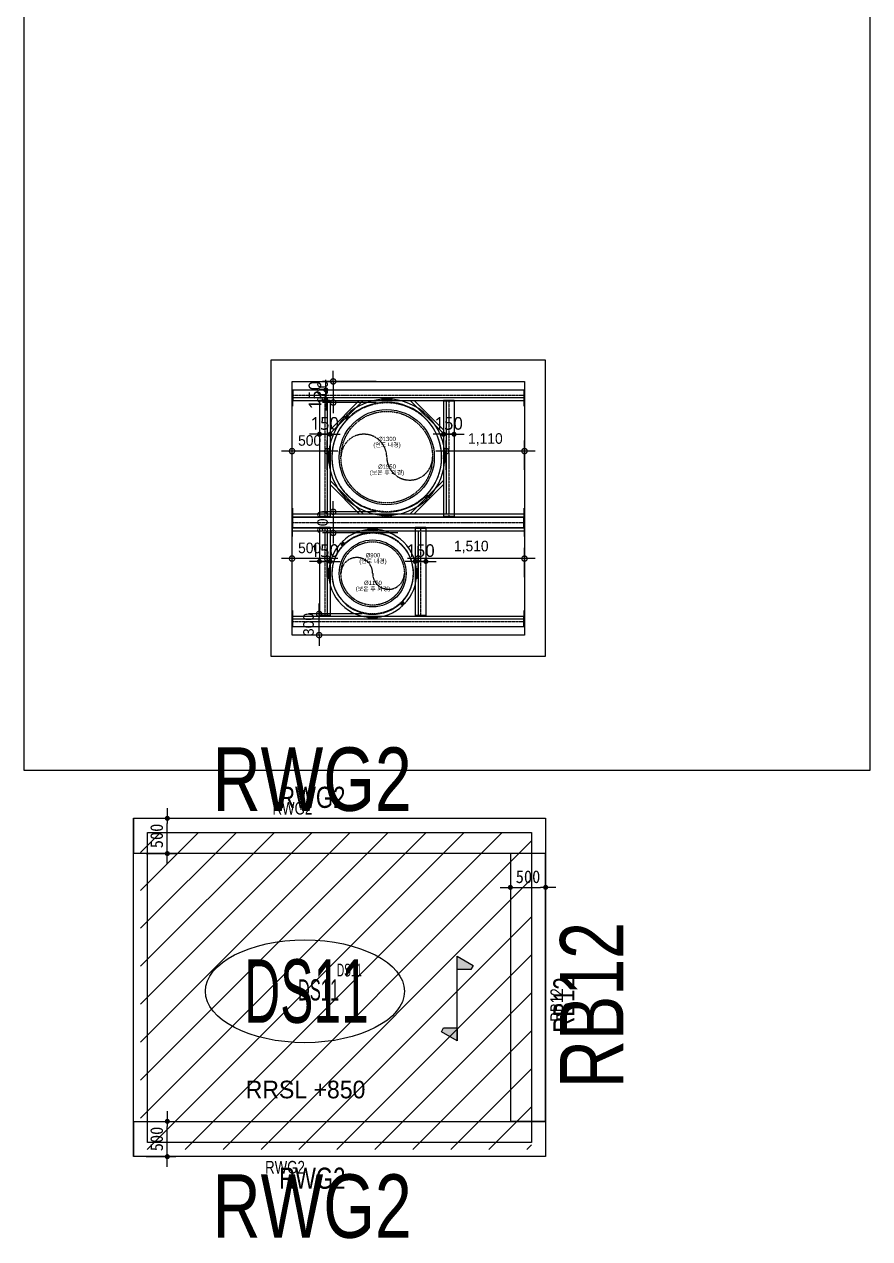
# Model space of a CAD drawing. Header units: millimetres. Extents: x 91354 to 177354, y 115540 to 150005.
# Drawn here: x 91354 to 103354, y 115540 to 132772 of the extents above; entities that cross this region are included whole.
import ezdxf
from ezdxf.enums import TextEntityAlignment as Align

# ---------------------------------------------------------------- set-up
doc = ezdxf.new("R2010")
doc.units = ezdxf.units.MM
for name, pattern in [('H1', [1.5, 1, -0.5]), ('HID', [3.18, 2.12, -1.06]), ('PASUN2', [3, 2, -1]), ('xs-1f_plan$0$HID', [4, 3, -1])]:
    doc.linetypes.add(name, pattern=pattern)
doc.layers.get('Defpoints').update_dxf_attribs({"color": 159})
for name, color, linetype in [('^DECK', 130, 'Continuous'), ('A-ETC-전기', 253, 'H1'), ('A-HAT', 251, 'Continuous'), ('BEAM-TEXT', 4, 'Continuous'), ('BEAM-TEXT @ 100', 4, 'Continuous'), ('BEAM-TEXT @ 300', 4, 'Continuous'), ('BEAM-TEXT @ 60', 4, 'Continuous'), ('DECK-PL', 4, 'Continuous'), ('DECK-SLAB', 4, 'Continuous'), ('DECK-SLAB @ 100', 4, 'Continuous'), ('DECK-SLAB @ 300', 4, 'Continuous'), ('DECK-SLAB @ 60', 4, 'Continuous'), ('xs-1f_plan$0$8', 8, 'Continuous'), ('xs-1f_plan$0$xref', 7, 'Continuous'), ('보(beam)', 4, 'HID'), ('보(girder)', 7, 'HID'), ('슬래브라인', 7, 'Continuous')]:
    doc.layers.add(name, color=color, linetype=linetype)
doc.layers.add('A-ETC-전기 NOPLOT', color=163, linetype='Continuous', plot=False)
doc.layers.add('NOPLOT', color=191, linetype='Continuous', plot=False)
doc.styles.add('Arial_10_2', font='arial.ttf', dxfattribs={"height": 120})
doc.styles.add('Gdim', font='DotumChe.ttf')
doc.styles.add('Gtx', font='Dotum.ttf')
doc.styles.add('xs-1f_plan$0$Gdim', font='malgun.ttf')
doc.dimstyles.new('Gdim200', dxfattribs={"dimscale": 200, "dimtxt": 3, "dimasz": 1.2, "dimexe": 2, "dimexo": 3, "dimgap": 1, "dimtad": 1, "dimdsep": 46, "dimlunit": 6, "dimtxsty": 'Gdim', "dimblk1": '_CIDOT', "dimblk2": '_CIDOT', "dimsah": 1, "dimcen": 2.5, "dimdle": 2, "dimclrd": 1, "dimclre": 1, "dimclrt": 3, "dimazin": 2, "dimtfac": 1, "dimtix": 1, "dimtmove": 2, "dimatfit": 3, "dimldrblk": '_CIDOT', "dimfxl": 0, "dimtolj": 1, "dimtzin": 0, "dimarcsym": 0})
doc.dimstyles.new('Gdim300', dxfattribs={"dimscale": 300, "dimtxt": 3, "dimasz": 6, "dimexe": 1.5, "dimexo": 2, "dimgap": 1, "dimtad": 1, "dimdec": 0, "dimzin": 0, "dimdsep": 46, "dimlunit": 6, "dimtxsty": 'Gtx', "dimblk": 'DOTSMALL', "dimblk1": 'DOTSMALL', "dimblk2": 'DOTSMALL', "dimcen": 1.5, "dimdle": 1.5, "dimclrd": 1, "dimclre": 1, "dimclrt": 256, "dimazin": 0, "dimtfac": 1, "dimtdec": 0, "dimtix": 1, "dimtmove": 2, "dimatfit": 3, "dimldrblk": 'DOTSMALL', "dimfxl": 0, "dimtolj": 1, "dimtzin": 0, "dimlwd": -1, "dimlwe": -1, "dimarcsym": 0})
doc.dimstyles.new('xs-1f_plan$0$Gdim200', dxfattribs={"dimscale": 200, "dimtxt": 3, "dimasz": 1.2, "dimexe": 2, "dimexo": 3, "dimgap": 1, "dimtad": 1, "dimdsep": 46, "dimlunit": 6, "dimtxsty": 'xs-1f_plan$0$Gdim', "dimblk1": 'xs-1f_plan$0$_CIDOT', "dimblk2": 'xs-1f_plan$0$_CIDOT', "dimsah": 1, "dimcen": 2.5, "dimdle": 2, "dimclrd": 1, "dimclre": 1, "dimclrt": 3, "dimazin": 2, "dimtfac": 1, "dimtix": 1, "dimtmove": 2, "dimatfit": 3, "dimldrblk": 'xs-1f_plan$0$_CIDOT', "dimfxl": 0, "dimtolj": 1, "dimtzin": 0, "dimarcsym": 0})

# ---------------------------------------------------------------- blocks, each defined once
blk = doc.blocks.new('*U130')
at = {"layer": 'DECK-SLAB @ 100', "color": 1, "style": 'Gtx', "width": 0.6}
blk.add_text('DS11', height=300, dxfattribs=at).set_placement((95236, 118920, 0))
at = {"layer": 'DECK-SLAB @ 300', "color": 1, "style": 'Gtx', "width": 0.6}
blk.add_text('DS11', height=900, dxfattribs=at).set_placement((94476, 118604, 0))
at = {"layer": 'DECK-SLAB @ 60', "color": 1, "style": 'Gtx', "width": 0.6}
blk.add_text('DS11', height=180, dxfattribs=at).set_placement((95792, 119262, 0))
blk = doc.blocks.new('A$C58C40D4B')
at = {"layer": 'DECK-PL'}
for points in [[(600, 2), (471, 228), (415, 196), (415, 2)], [(-600, 2), (-471, -223), (-415, -192), (-415, 2)]]:
    blk.add_hatch(color=256, dxfattribs=at).paths.add_polyline_path(points)
blk.add_line((-600, 2), (600, 2), dxfattribs=at)
for points in [[(600, 2), (471, 228), (415, 196), (415, 2), (415, 2), (471, 2), (600, 2)], [(-600, 2), (-471, -223), (-415, -192), (-415, 2), (-415, 2), (-471, 2), (-600, 2)]]:
    blk.add_lwpolyline(points, dxfattribs=at)
blk = doc.blocks.new('_CIDOT')
at = {"color": 0, "linetype": 'ByBlock'}
blk.add_line((2, 0), (-1, 0), dxfattribs=at)
at = {"color": 0, "linetype": 'ByBlock', "const_width": 0.5}
blk.add_lwpolyline([(-0.25, 0, 1), (0.25, 0, 1)], format="xyb", close=True, dxfattribs=at)
blk = doc.blocks.new('*D36')
at = {"layer": 'Defpoints', "color": 155, "lineweight": -2, "transparency": 16777216}
for p, q in [((-975, 650), (-555, 650)), ((-675, 222), (-675, 578)), ((-975, 150), (-555, 150))]:
    blk.add_line(p, q, dxfattribs=at)
at = {"layer": 'Defpoints', "color": 0, "transparency": 16777216}
for p in [(-1155, 650), (-675, 650), (-1155, 150)]:
    blk.add_point(p, dxfattribs=at)
at = {"layer": 'Defpoints', "color": 155, "lineweight": -2, "transparency": 16777216, "xscale": 71.99999999999994, "yscale": 71.99999999999994, "zscale": 71.99999999999994}
for p, rotation in [((-675, 650), 90), ((-675, 150), 270)]:
    blk.add_blockref('_CIDOT', p, dxfattribs=dict(at, rotation=rotation))
at = {"layer": 'Defpoints', "color": 3, "transparency": 16777216, "insert": (-826, 400), "char_height": 180, "attachment_point": 5, "rotation": 90, "style": 'Gdim'}
blk.add_mtext('\\A1;{\\C155;500}', dxfattribs=at)
blk = doc.blocks.new('*D45')
at = {"layer": 'Defpoints', "color": 155, "lineweight": -2, "transparency": 16777216}
for p, q in [((-888, 550), (-468, 550)), ((-588, 122), (-588, 478)), ((-888, 50), (-468, 50))]:
    blk.add_line(p, q, dxfattribs=at)
at = {"layer": 'Defpoints', "color": 0, "transparency": 16777216}
for p in [(-1068, 550), (-588, 550), (-1068, 50)]:
    blk.add_point(p, dxfattribs=at)
at = {"layer": 'Defpoints', "color": 155, "lineweight": -2, "transparency": 16777216, "xscale": 71.99999999999994, "yscale": 71.99999999999994, "zscale": 71.99999999999994}
for p, rotation in [((-588, 550), 90), ((-588, 50), 270)]:
    blk.add_blockref('_CIDOT', p, dxfattribs=dict(at, rotation=rotation))
at = {"layer": 'Defpoints', "color": 3, "transparency": 16777216, "insert": (-738, 300), "char_height": 180, "attachment_point": 5, "rotation": 90, "style": 'Gdim'}
blk.add_mtext('\\A1;{\\C155;500}', dxfattribs=at)
blk = doc.blocks.new('*U134')
at = {"layer": 'BEAM-TEXT @ 100', "color": 1, "style": 'Gtx', "width": 0.8}
blk.add_text('RWG2', height=300, dxfattribs=at).set_placement((95441, 121563), align=Align.BOTTOM_CENTER)
at = {"layer": 'BEAM-TEXT @ 300', "color": 1, "style": 'Gtx', "width": 0.8}
blk.add_text('RWG2', height=900, dxfattribs=at).set_placement((95441, 121341), align=Align.BOTTOM_CENTER)
at = {"layer": 'BEAM-TEXT @ 60', "color": 1, "style": 'Gtx', "width": 0.8}
blk.add_text('RWG2', height=180, dxfattribs=at).set_placement((95159, 121505), align=Align.BOTTOM_CENTER)
blk = doc.blocks.new('*U135')
at = {"layer": 'BEAM-TEXT @ 100', "color": 1, "style": 'Gtx', "width": 0.8}
blk.add_text('RWG2', height=300, dxfattribs=at).set_placement((95441, 116158), align=Align.BOTTOM_CENTER)
at = {"layer": 'BEAM-TEXT @ 300', "color": 1, "style": 'Gtx', "width": 0.8}
blk.add_text('RWG2', height=900, dxfattribs=at).set_placement((95441, 115283), align=Align.BOTTOM_CENTER)
at = {"layer": 'BEAM-TEXT @ 60', "color": 1, "style": 'Gtx', "width": 0.8}
blk.add_text('RWG2', height=180, dxfattribs=at).set_placement((95054, 116410), align=Align.BOTTOM_CENTER)
blk = doc.blocks.new('*U136')
at = {"layer": 'BEAM-TEXT @ 100', "color": 1, "style": 'Gtx', "width": 0.8}
blk.add_text('RB12', height=300, rotation=90, dxfattribs=at).set_placement((99253, 118856), align=Align.BOTTOM_CENTER)
at = {"layer": 'BEAM-TEXT @ 300', "color": 1, "style": 'Gtx', "width": 0.8}
blk.add_text('RB12', height=900, rotation=90, dxfattribs=at).set_placement((100128, 118856), align=Align.BOTTOM_CENTER)
at = {"layer": 'BEAM-TEXT @ 60', "color": 1, "style": 'Gtx', "width": 0.8}
blk.add_text('RB12', height=180, rotation=90, dxfattribs=at).set_placement((99055, 118856), align=Align.BOTTOM_CENTER)
blk = doc.blocks.new('_DotSmall')
at = {"color": 0, "linetype": 'ByBlock', "const_width": 0.5}
blk.add_lwpolyline([(-0.0625, 0, 1), (0.0625, 0, 1)], format="xyb", close=True, dxfattribs=at)
blk = doc.blocks.new('*D16')
at = {"layer": 'A-ETC-전기 NOPLOT', "color": 1, "transparency": 16777216}
for p, q in [((585, -1850), (585, -1700)), ((1195, -1850), (435, -1850)), ((585, -1850), (585, -2150)), ((1500, -2150), (435, -2150)), ((585, -2150), (585, -2300))]:
    blk.add_line(p, q, dxfattribs=at)
at = {"layer": 'Defpoints', "color": 0, "transparency": 16777216}
for p in [(1345, -1850), (585, -2150), (1650, -2150)]:
    blk.add_point(p, dxfattribs=at)
at = {"layer": 'A-ETC-전기 NOPLOT', "color": 1, "transparency": 16777216, "xscale": 150, "yscale": 150, "zscale": 150}
for p, rotation in [((585, -1850), 270), ((585, -2150), 90)]:
    blk.add_blockref('_DotSmall', p, dxfattribs=dict(at, rotation=rotation))
at = {"layer": 'A-ETC-전기 NOPLOT', "transparency": 16777216, "insert": (435, -2000), "char_height": 150, "attachment_point": 5, "rotation": 90, "style": 'Gtx'}
blk.add_mtext('\\A1;300', dxfattribs=at)
blk = doc.blocks.new('*D10')
at = {"layer": 'A-ETC-전기 NOPLOT', "color": 1, "transparency": 16777216}
for p, q in [((585, 0), (585, 150)), ((1195, 0), (435, 0)), ((585, 0), (585, -300)), ((1195, -300), (435, -300)), ((585, -300), (585, -450))]:
    blk.add_line(p, q, dxfattribs=at)
at = {"layer": 'Defpoints', "color": 0, "transparency": 16777216}
for p in [(1345, 0), (585, -300), (1345, -300)]:
    blk.add_point(p, dxfattribs=at)
at = {"layer": 'A-ETC-전기 NOPLOT', "color": 1, "transparency": 16777216, "xscale": 150, "yscale": 150, "zscale": 150}
for p, rotation in [((585, 0), 270), ((585, -300), 90)]:
    blk.add_blockref('_DotSmall', p, dxfattribs=dict(at, rotation=rotation))
at = {"layer": 'A-ETC-전기 NOPLOT', "transparency": 16777216, "insert": (435, -150), "char_height": 150, "attachment_point": 5, "rotation": 90, "style": 'Gtx'}
blk.add_mtext('\\A1;300', dxfattribs=at)
blk = doc.blocks.new('*D11')
at = {"layer": 'A-ETC-전기 NOPLOT', "color": 1, "transparency": 16777216}
for p, q in [((385, -3300), (385, -3150)), ((995, -3300), (235, -3300)), ((385, -3600), (385, -3300)), ((995, -3600), (235, -3600)), ((385, -3600), (385, -3750))]:
    blk.add_line(p, q, dxfattribs=at)
at = {"layer": 'Defpoints', "color": 0, "transparency": 16777216}
for p in [(385, -3300), (1145, -3300), (1145, -3600)]:
    blk.add_point(p, dxfattribs=at)
at = {"layer": 'A-ETC-전기 NOPLOT', "color": 1, "transparency": 16777216, "xscale": 150, "yscale": 150, "zscale": 150}
for p, rotation in [((385, -3300), 270), ((385, -3600), 90)]:
    blk.add_blockref('_DotSmall', p, dxfattribs=dict(at, rotation=rotation))
at = {"layer": 'A-ETC-전기 NOPLOT', "transparency": 16777216, "insert": (235, -3450), "char_height": 150, "attachment_point": 5, "rotation": 90, "style": 'Gtx'}
blk.add_mtext('\\A1;300', dxfattribs=at)
blk = doc.blocks.new('*D12')
at = {"layer": 'A-ETC-전기 NOPLOT', "color": 1, "transparency": 16777216}
for p, q in [((2190, -1254), (2190, -839)), ((3300, -1254), (3300, -839)), ((3450, -989), (2040, -989))]:
    blk.add_line(p, q, dxfattribs=at)
at = {"layer": 'Defpoints', "color": 0, "transparency": 16777216}
for p in [(2190, -989), (2190, -1404), (3300, -1404)]:
    blk.add_point(p, dxfattribs=at)
at = {"layer": 'A-ETC-전기 NOPLOT', "color": 1, "transparency": 16777216, "xscale": 150, "yscale": 150, "zscale": 150, "rotation": 180}
blk.add_blockref('_DotSmall', (2190, -989), dxfattribs=at)
at = {"layer": 'A-ETC-전기 NOPLOT', "color": 1, "transparency": 16777216, "xscale": 150, "yscale": 150, "zscale": 150}
blk.add_blockref('_DotSmall', (3300, -989), dxfattribs=at)
at = {"layer": 'A-ETC-전기 NOPLOT', "transparency": 16777216, "insert": (2745, -824), "char_height": 150, "attachment_point": 5, "style": 'Gtx'}
blk.add_mtext('\\A1;1,110', dxfattribs=at)
blk = doc.blocks.new('*D13')
at = {"layer": 'A-ETC-전기 NOPLOT', "color": 1, "transparency": 16777216}
for p, q in [((0, -2779), (0, -2364)), ((500, -2779), (500, -2364)), ((650, -2514), (-150, -2514))]:
    blk.add_line(p, q, dxfattribs=at)
at = {"layer": 'Defpoints', "color": 0, "transparency": 16777216}
for p in [(0, -2514), (0, -2929), (500, -2929)]:
    blk.add_point(p, dxfattribs=at)
at = {"layer": 'A-ETC-전기 NOPLOT', "color": 1, "transparency": 16777216, "xscale": 150, "yscale": 150, "zscale": 150, "rotation": 180}
blk.add_blockref('_DotSmall', (0, -2514), dxfattribs=at)
at = {"layer": 'A-ETC-전기 NOPLOT', "color": 1, "transparency": 16777216, "xscale": 150, "yscale": 150, "zscale": 150}
blk.add_blockref('_DotSmall', (500, -2514), dxfattribs=at)
at = {"layer": 'A-ETC-전기 NOPLOT', "transparency": 16777216, "insert": (250, -2364), "char_height": 150, "attachment_point": 5, "style": 'Gtx'}
blk.add_mtext('\\A1;500', dxfattribs=at)
blk = doc.blocks.new('*D14')
at = {"layer": 'A-ETC-전기 NOPLOT', "color": 1, "transparency": 16777216}
for p, q in [((1790, -2779), (1790, -2364)), ((3300, -2779), (3300, -2364)), ((3450, -2514), (1640, -2514))]:
    blk.add_line(p, q, dxfattribs=at)
at = {"layer": 'Defpoints', "color": 0, "transparency": 16777216}
for p in [(1790, -2514), (1790, -2929), (3300, -2929)]:
    blk.add_point(p, dxfattribs=at)
at = {"layer": 'A-ETC-전기 NOPLOT', "color": 1, "transparency": 16777216, "xscale": 150, "yscale": 150, "zscale": 150, "rotation": 180}
blk.add_blockref('_DotSmall', (1790, -2514), dxfattribs=at)
at = {"layer": 'A-ETC-전기 NOPLOT', "color": 1, "transparency": 16777216, "xscale": 150, "yscale": 150, "zscale": 150}
blk.add_blockref('_DotSmall', (3300, -2514), dxfattribs=at)
at = {"layer": 'A-ETC-전기 NOPLOT', "transparency": 16777216, "insert": (2545, -2350), "char_height": 150, "attachment_point": 5, "style": 'Gtx'}
blk.add_mtext('\\A1;1,510', dxfattribs=at)
blk = doc.blocks.new('*D15')
at = {"layer": 'A-ETC-전기 NOPLOT', "color": 1, "transparency": 16777216}
for p, q in [((0, -1254), (0, -839)), ((500, -1254), (500, -839)), ((650, -989), (-150, -989))]:
    blk.add_line(p, q, dxfattribs=at)
at = {"layer": 'Defpoints', "color": 0, "transparency": 16777216}
for p in [(0, -989), (0, -1404), (500, -1404)]:
    blk.add_point(p, dxfattribs=at)
at = {"layer": 'A-ETC-전기 NOPLOT', "color": 1, "transparency": 16777216, "xscale": 150, "yscale": 150, "zscale": 150, "rotation": 180}
blk.add_blockref('_DotSmall', (0, -989), dxfattribs=at)
at = {"layer": 'A-ETC-전기 NOPLOT', "color": 1, "transparency": 16777216, "xscale": 150, "yscale": 150, "zscale": 150}
blk.add_blockref('_DotSmall', (500, -989), dxfattribs=at)
at = {"layer": 'A-ETC-전기 NOPLOT', "transparency": 16777216, "insert": (250, -839), "char_height": 150, "attachment_point": 5, "style": 'Gtx'}
blk.add_mtext('\\A1;500', dxfattribs=at)
blk = doc.blocks.new('xs-1f_plan$0$_CIDOT')
at = {"color": 0, "linetype": 'ByBlock'}
blk.add_line((2, 0), (-1, 0), dxfattribs=at)
at = {"color": 0, "linetype": 'ByBlock', "const_width": 0.5}
blk.add_lwpolyline([(-0.25, 0, 1), (0.25, 0, 1)], format="xyb", close=True, dxfattribs=at)
blk = doc.blocks.new('*D44')
at = {"layer": 'Defpoints', "color": 155, "lineweight": -2, "transparency": 16777216}
for p, q in [((-2539, 297), (-2539, 369)), ((-2839, 225), (-2419, 225)), ((-2539, 75), (-2539, 225)), ((-2839, 75), (-2419, 75)), ((-2539, 3), (-2539, -69))]:
    blk.add_line(p, q, dxfattribs=at)
at = {"layer": 'Defpoints', "color": 0, "transparency": 16777216}
for p in [(-3019, 225), (-2539, 225), (-3019, 75)]:
    blk.add_point(p, dxfattribs=at)
at = {"layer": 'Defpoints', "color": 155, "lineweight": -2, "transparency": 16777216, "xscale": 71.99999999999994, "yscale": 71.99999999999994, "zscale": 71.99999999999994}
for p, rotation in [((-2539, 225), 270), ((-2539, 75), 90)]:
    blk.add_blockref('xs-1f_plan$0$_CIDOT', p, dxfattribs=dict(at, rotation=rotation))
at = {"layer": 'Defpoints', "color": 155, "transparency": 16777216, "insert": (-2692, 150), "char_height": 180, "attachment_point": 5, "rotation": 90, "style": 'xs-1f_plan$0$Gdim'}
blk.add_mtext('\\A1;150', dxfattribs=at)
blk = doc.blocks.new('*D42')
at = {"layer": 'Defpoints', "color": 155, "lineweight": -2, "transparency": 16777216}
for p, q in [((-2539, 297), (-2539, 369)), ((-2839, 225), (-2419, 225)), ((-2539, 75), (-2539, 225)), ((-2839, 75), (-2419, 75)), ((-2539, 3), (-2539, -69))]:
    blk.add_line(p, q, dxfattribs=at)
at = {"layer": 'Defpoints', "color": 0, "transparency": 16777216}
for p in [(-3019, 225), (-2539, 225), (-3019, 75)]:
    blk.add_point(p, dxfattribs=at)
at = {"layer": 'Defpoints', "color": 155, "lineweight": -2, "transparency": 16777216, "xscale": 71.99999999999994, "yscale": 71.99999999999994, "zscale": 71.99999999999994}
for p, rotation in [((-2539, 225), 270), ((-2539, 75), 90)]:
    blk.add_blockref('xs-1f_plan$0$_CIDOT', p, dxfattribs=dict(at, rotation=rotation))
at = {"layer": 'Defpoints', "color": 155, "transparency": 16777216, "insert": (-2692, 150), "char_height": 180, "attachment_point": 5, "rotation": 90, "style": 'xs-1f_plan$0$Gdim'}
blk.add_mtext('\\A1;150', dxfattribs=at)
blk = doc.blocks.new('*D43')
at = {"layer": 'Defpoints', "color": 155, "lineweight": -2, "transparency": 16777216}
for p, q in [((-2539, 297), (-2539, 369)), ((-2839, 225), (-2419, 225)), ((-2539, 75), (-2539, 225)), ((-2839, 75), (-2419, 75)), ((-2539, 3), (-2539, -69))]:
    blk.add_line(p, q, dxfattribs=at)
at = {"layer": 'Defpoints', "color": 0, "transparency": 16777216}
for p in [(-3019, 225), (-2539, 225), (-3019, 75)]:
    blk.add_point(p, dxfattribs=at)
at = {"layer": 'Defpoints', "color": 155, "lineweight": -2, "transparency": 16777216, "xscale": 71.99999999999994, "yscale": 71.99999999999994, "zscale": 71.99999999999994}
for p, rotation in [((-2539, 225), 270), ((-2539, 75), 90)]:
    blk.add_blockref('xs-1f_plan$0$_CIDOT', p, dxfattribs=dict(at, rotation=rotation))
at = {"layer": 'Defpoints', "color": 155, "transparency": 16777216, "insert": (-2692, 150), "char_height": 180, "attachment_point": 5, "rotation": 90, "style": 'xs-1f_plan$0$Gdim'}
blk.add_mtext('\\A1;150', dxfattribs=at)
blk = doc.blocks.new('*U35')
at = {"layer": 'Defpoints'}
for p, q in [((-1155.451, 650), (-1155.451, 150)), ((4694.549, 650), (4694.549, 150))]:
    blk.add_line(p, q, dxfattribs=at)
at = {"layer": '보(girder)'}
for p, q in [((-1155.451, 650), (4694.549, 650)), ((4694.549, 150), (-1155.451, 150))]:
    blk.add_line(p, q, dxfattribs=at)
at = {"layer": 'Defpoints'}
dim = blk.add_linear_dim(base=(-675.451, 650), p1=(-1155.451, 150), p2=(-1155.451, 650), angle=90, text='{\\C155;<>}', dimstyle='Gdim200', override={"dimscale": 60, "dimzin": 8, "dimclrd": 155, "dimclre": 155}, dxfattribs=at)
dim.commit()
dim.dimension.update_dxf_attribs({"geometry": '*D36', "text_midpoint": (-825.571, 400)})
blk = doc.blocks.new('*U27')
at = {"layer": 'Defpoints'}
for p, q in [((-1067.879, 550), (-1067.879, 50)), ((2732.121, 550), (2732.121, 50))]:
    blk.add_line(p, q, dxfattribs=at)
at = {"layer": '보(beam)'}
for p, q in [((2732.121, 550), (-1067.879, 550)), ((-1067.879, 50), (2732.121, 50))]:
    blk.add_line(p, q, dxfattribs=at)
at = {"layer": 'Defpoints'}
dim = blk.add_linear_dim(base=(-587.879, 550), p1=(-1067.879, 50), p2=(-1067.879, 550), angle=90, text='{\\C155;<>}', dimstyle='Gdim200', override={"dimscale": 60, "dimzin": 8, "dimclrd": 155, "dimclre": 155}, dxfattribs=at)
dim.commit()
dim.dimension.update_dxf_attribs({"geometry": '*D45', "text_midpoint": (-737.999, 300)})
blk = doc.blocks.new('발전기연도(L)')
at = {"layer": 'A-ETC-전기 NOPLOT', "lineweight": 5}
h = blk.add_hatch(color=256, dxfattribs=at)
edge = h.paths.add_edge_path()
edge.add_arc((1284.9, -253.4), 15, 270, 630)
h = blk.add_hatch(color=256, dxfattribs=at)
edge = h.paths.add_edge_path()
edge.add_arc((1314.7, -250.9), 15, 270, 630)
h = blk.add_hatch(color=256, dxfattribs=at)
edge = h.paths.add_edge_path()
edge.add_arc((1345, -250), 15, 270, 630)
h = blk.add_hatch(color=256, dxfattribs=at)
edge = h.paths.add_edge_path()
edge.add_arc((1375.3, -250.9), 15, -90, 270, ccw=False)
h = blk.add_hatch(color=256, dxfattribs=at)
edge = h.paths.add_edge_path()
edge.add_arc((1405.1, -253.4), 15, -90, 270, ccw=False)
h = blk.add_hatch(color=256, dxfattribs=at)
edge = h.paths.add_edge_path()
edge.add_arc((520.9, -1044.7), 15, 0, 360, ccw=False)
h = blk.add_hatch(color=256, dxfattribs=at)
edge = h.paths.add_edge_path()
edge.add_arc((523.4, -1014.9), 15, 0, 360, ccw=False)
h = blk.add_hatch(color=256, dxfattribs=at)
edge = h.paths.add_edge_path()
edge.add_arc((2166.6, -1014.9), 15, 180, 540)
h = blk.add_hatch(color=256, dxfattribs=at)
edge = h.paths.add_edge_path()
edge.add_arc((2169.1, -1044.7), 15, 180, 540)
h = blk.add_hatch(color=256, dxfattribs=at)
edge = h.paths.add_edge_path()
edge.add_arc((520, -1075), 15, 0, 360, ccw=False)
h = blk.add_hatch(color=256, dxfattribs=at)
edge = h.paths.add_edge_path()
edge.add_arc((520.9, -1105.3), 15, 0, 360)
h = blk.add_hatch(color=256, dxfattribs=at)
edge = h.paths.add_edge_path()
edge.add_arc((523.4, -1135.1), 15, 0, 360)
h = blk.add_hatch(color=256, dxfattribs=at)
edge = h.paths.add_edge_path()
edge.add_arc((2166.6, -1135.1), 15, -180, 180, ccw=False)
h = blk.add_hatch(color=256, dxfattribs=at)
edge = h.paths.add_edge_path()
edge.add_arc((2169.1, -1105.3), 15, -180, 180, ccw=False)
h = blk.add_hatch(color=256, dxfattribs=at)
edge = h.paths.add_edge_path()
edge.add_arc((2170, -1075), 15, 180, 540)
h = blk.add_hatch(color=256, dxfattribs=at)
edge = h.paths.add_edge_path()
edge.add_arc((1284.9, -1896.6), 15, -270, 90, ccw=False)
h = blk.add_hatch(color=256, dxfattribs=at)
edge = h.paths.add_edge_path()
edge.add_arc((1314.7, -1899.1), 15, -270, 90, ccw=False)
h = blk.add_hatch(color=256, dxfattribs=at)
edge = h.paths.add_edge_path()
edge.add_arc((1345, -1900), 15, -270, 90, ccw=False)
h = blk.add_hatch(color=256, dxfattribs=at)
edge = h.paths.add_edge_path()
edge.add_arc((1375.3, -1899.1), 15, 90, 450)
h = blk.add_hatch(color=256, dxfattribs=at)
edge = h.paths.add_edge_path()
edge.add_arc((1405.1, -1896.6), 15, 90, 450)
h = blk.add_hatch(color=256, dxfattribs=at)
edge = h.paths.add_edge_path()
edge.add_arc((1084.9, -2103.4), 15, 270, 630)
h = blk.add_hatch(color=256, dxfattribs=at)
edge = h.paths.add_edge_path()
edge.add_arc((1114.7, -2100.9), 15, 270, 630)
h = blk.add_hatch(color=256, dxfattribs=at)
edge = h.paths.add_edge_path()
edge.add_arc((1145, -2100), 15, 270, 630)
h = blk.add_hatch(color=256, dxfattribs=at)
edge = h.paths.add_edge_path()
edge.add_arc((1175.3, -2100.9), 15, -90, 270, ccw=False)
h = blk.add_hatch(color=256, dxfattribs=at)
edge = h.paths.add_edge_path()
edge.add_arc((1205.1, -2103.4), 15, -90, 270, ccw=False)
h = blk.add_hatch(color=256, dxfattribs=at)
edge = h.paths.add_edge_path()
edge.add_arc((520, -2725), 15, 0, 360, ccw=False)
h = blk.add_hatch(color=256, dxfattribs=at)
edge = h.paths.add_edge_path()
edge.add_arc((520.9, -2694.7), 15, 0, 360, ccw=False)
h = blk.add_hatch(color=256, dxfattribs=at)
edge = h.paths.add_edge_path()
edge.add_arc((520.9, -2755.3), 15, 0, 360)
h = blk.add_hatch(color=256, dxfattribs=at)
edge = h.paths.add_edge_path()
edge.add_arc((523.4, -2664.9), 15, 0, 360, ccw=False)
h = blk.add_hatch(color=256, dxfattribs=at)
edge = h.paths.add_edge_path()
edge.add_arc((1766.6, -2664.9), 15, 180, 540)
h = blk.add_hatch(color=256, dxfattribs=at)
edge = h.paths.add_edge_path()
edge.add_arc((1769.1, -2694.7), 15, 180, 540)
h = blk.add_hatch(color=256, dxfattribs=at)
edge = h.paths.add_edge_path()
edge.add_arc((1769.1, -2755.3), 15, -180, 180, ccw=False)
h = blk.add_hatch(color=256, dxfattribs=at)
edge = h.paths.add_edge_path()
edge.add_arc((1770, -2725), 15, 180, 540)
h = blk.add_hatch(color=256, dxfattribs=at)
edge = h.paths.add_edge_path()
edge.add_arc((523.4, -2785.1), 15, 0, 360)
h = blk.add_hatch(color=256, dxfattribs=at)
edge = h.paths.add_edge_path()
edge.add_arc((1766.6, -2785.1), 15, -180, 180, ccw=False)
h = blk.add_hatch(color=256, dxfattribs=at)
edge = h.paths.add_edge_path()
edge.add_arc((1084.9, -3346.6), 15, -270, 90, ccw=False)
h = blk.add_hatch(color=256, dxfattribs=at)
edge = h.paths.add_edge_path()
edge.add_arc((1114.7, -3349.1), 15, -270, 90, ccw=False)
h = blk.add_hatch(color=256, dxfattribs=at)
edge = h.paths.add_edge_path()
edge.add_arc((1145, -3350), 15, -270, 90, ccw=False)
h = blk.add_hatch(color=256, dxfattribs=at)
edge = h.paths.add_edge_path()
edge.add_arc((1175.3, -3349.1), 15, 90, 450)
h = blk.add_hatch(color=256, dxfattribs=at)
edge = h.paths.add_edge_path()
edge.add_arc((1205.1, -3346.6), 15, 90, 450)
at = {"layer": 'A-ETC-전기'}
for centre, radius in [((1345, -1075), 775), ((1345, -1075), 650), ((1145, -2725), 575), ((1145, -2725), 450)]:
    blk.add_circle(centre, radius, dxfattribs=at)
at = {"layer": 'A-ETC-전기 NOPLOT'}
for p, q in [((0, -230), (3300, -230)), ((0, -270), (3300, -270)), ((500, -270), (500, -1880)), ((540, -270), (540, -1880)), ((540, -741.6), (1011.6, -270)), ((540, -685), (955, -270)), ((2150, -741.6), (1678.4, -270)), ((2150, -685), (1735, -270)), ((2150, -270), (2150, -1880)), ((2190, -270), (2190, -1880)), ((790, -534.1), (754.6, -498.7)), ((790, -534.1), (754.6, -498.7)), ((757.3, -519.1), (762.2, -514.2)), ((795.1, -493.5), (759.7, -528.9)), ((762.2, -514.2), (774.5, -526.4)), ((765.9, -515.7), (764.8, -516.7)), ((804.1, -520), (768.7, -484.6)), ((804.1, -520), (768.7, -484.6)), ((782.9, -498.7), (768.7, -512.9)), ((775.8, -519.9), (789.9, -505.8)), ((788.2, -488.2), (784.2, -492.2)), ((784.2, -492.2), (796.4, -504.5)), ((786.7, -494.8), (785.7, -495.9)), ((787.2, -495.3), (791.2, -491.3)), ((790.3, -489.2), (799.5, -498.3)), ((792.8, -503), (793.8, -501.9)), ((793.3, -501.4), (797.4, -497.4)), ((796.4, -504.5), (800.4, -500.5)), ((759.2, -522.4), (756.5, -525.1)), ((759.9, -523.1), (756.5, -526.5)), ((756.5, -525.1), (756.5, -526.5)), ((756.5, -525.1), (763.6, -532.1)), ((756.5, -526.5), (762.2, -532.1)), ((758.1, -521.3), (767.3, -530.5)), ((760.3, -522.2), (765.3, -517.2)), ((765.5, -528.8), (762.2, -532.1)), ((762.2, -532.1), (763.6, -532.1)), ((763.6, -532.1), (766.2, -529.5)), ((766.5, -528.3), (771.4, -523.3)), ((774.5, -526.4), (769.5, -531.3)), ((771.9, -523.8), (773, -522.8)), ((540, -1408.4), (1011.6, -1880)), ((540, -1465), (955, -1880)), ((2150, -1408.4), (1678.4, -1880)), ((2150, -1465), (1735, -1880)), ((1921.3, -1665.4), (1885.9, -1630)), ((1890.5, -1653.7), (1887.8, -1656.4)), ((1891.2, -1654.4), (1887.8, -1657.8)), ((1887.8, -1656.4), (1887.8, -1657.8)), ((1887.8, -1656.4), (1894.9, -1663.4)), ((1887.8, -1657.8), (1893.5, -1663.4)), ((1888.6, -1650.4), (1893.6, -1645.5)), ((1889.4, -1652.7), (1898.6, -1661.8)), ((1926.4, -1624.9), (1891, -1660.3)), ((1891.7, -1653.5), (1896.6, -1648.5)), ((1896.9, -1660.1), (1893.5, -1663.4)), ((1893.5, -1663.4), (1894.9, -1663.4)), ((1893.6, -1645.5), (1905.8, -1657.7)), ((1894.9, -1663.4), (1897.6, -1660.8)), ((1897.2, -1647), (1896.1, -1648.1)), ((1897.8, -1659.6), (1902.7, -1654.7)), ((1935.4, -1651.3), (1900, -1615.9)), ((1914.2, -1630), (1900, -1644.2)), ((1905.8, -1657.7), (1900.8, -1662.7)), ((1903.2, -1655.1), (1904.3, -1654.1)), ((1907.1, -1651.2), (1921.2, -1637.1)), ((1919.5, -1619.5), (1915.5, -1623.6)), ((1915.5, -1623.6), (1927.7, -1635.8)), ((1918.1, -1626.1), (1917, -1627.2)), ((1918.5, -1626.6), (1922.6, -1622.6)), ((1921.6, -1620.5), (1930.8, -1629.7)), ((1924.1, -1634.3), (1925.1, -1633.2)), ((1924.7, -1632.7), (1928.7, -1628.7)), ((1927.7, -1635.8), (1931.7, -1631.8)), ((0, -1880), (3300, -1880)), ((0, -1920), (3300, -1920)), ((0, -2080), (3300, -2080)), ((0, -2120), (3300, -2120)), ((500, -2120), (500, -3330)), ((540, -2120), (540, -3330)), ((1750, -2120), (1750, -3330)), ((1790, -2120), (1790, -3330)), ((696, -2290.2), (728.6, -2322.7)), ((731.4, -2325.6), (696, -2290.2)), ((700.6, -2313.9), (698, -2316.5)), ((701.3, -2314.6), (698, -2317.9)), ((698, -2316.5), (698, -2317.9)), ((698, -2316.5), (705.1, -2323.6)), ((698, -2317.9), (703.6, -2323.6)), ((698.8, -2310.6), (703.7, -2305.6)), ((698.9, -2293), (731.4, -2325.5)), ((699.6, -2312.8), (708.8, -2322)), ((736.6, -2285), (701.2, -2320.4)), ((701.8, -2313.6), (706.8, -2308.7)), ((707, -2320.2), (703.6, -2323.6)), ((703.6, -2323.6), (705.1, -2323.6)), ((703.7, -2305.6), (716, -2317.9)), ((705.1, -2323.6), (707.7, -2320.9)), ((707.4, -2307.2), (706.3, -2308.2)), ((707.9, -2319.8), (712.9, -2314.8)), ((710.2, -2276), (742.7, -2308.6)), ((745.6, -2311.4), (710.2, -2276)), ((724.3, -2290.2), (710.2, -2304.3)), ((716, -2317.9), (711, -2322.8)), ((713, -2278.9), (745.5, -2311.4)), ((713.4, -2315.3), (714.4, -2314.2)), ((717.3, -2311.4), (731.4, -2297.3)), ((729.7, -2279.7), (725.6, -2283.7)), ((725.6, -2283.7), (737.9, -2296)), ((728.2, -2286.3), (727.2, -2287.4)), ((728.7, -2286.8), (732.7, -2282.8)), ((731.8, -2280.7), (740.9, -2289.8)), ((734.2, -2294.4), (735.3, -2293.4)), ((734.8, -2292.9), (738.8, -2288.9)), ((737.9, -2296), (741.9, -2291.9)), ((1579.9, -3174), (1544.5, -3138.6)), ((1549.1, -3162.3), (1546.4, -3164.9)), ((1549.8, -3163), (1546.4, -3166.4)), ((1546.4, -3164.9), (1546.4, -3166.4)), ((1546.4, -3164.9), (1553.5, -3172)), ((1546.4, -3166.4), (1552.1, -3172)), ((1547.2, -3159), (1552.1, -3154.1)), ((1547.3, -3141.4), (1579.8, -3174)), ((1548, -3161.2), (1557.2, -3170.4)), ((1585, -3133.4), (1549.6, -3168.8)), ((1550.2, -3162.1), (1555.2, -3157.1)), ((1552.1, -3154.1), (1564.4, -3166.3)), ((1555.4, -3168.7), (1552.1, -3172)), ((1552.1, -3172), (1553.5, -3172)), ((1553.5, -3172), (1556.1, -3169.4)), ((1555.8, -3155.6), (1554.7, -3156.6)), ((1556.4, -3168.2), (1561.3, -3163.2)), ((1594, -3159.9), (1558.6, -3124.5)), ((1572.7, -3138.6), (1558.6, -3152.7)), ((1564.4, -3166.3), (1559.4, -3171.2)), ((1561.4, -3127.3), (1594, -3159.8)), ((1561.8, -3163.7), (1562.8, -3162.6)), ((1565.7, -3159.8), (1579.8, -3145.7)), ((1578.1, -3128.1), (1574.1, -3132.1)), ((1574.1, -3132.1), (1586.3, -3144.4)), ((1576.6, -3134.7), (1575.6, -3135.8)), ((1577.1, -3135.2), (1581.1, -3131.2)), ((1580.2, -3129.1), (1589.4, -3138.2)), ((1582.6, -3142.8), (1583.7, -3141.8)), ((1583.2, -3141.3), (1587.2, -3137.3)), ((1586.3, -3144.4), (1590.3, -3140.3)), ((0, -3330), (3300, -3330)), ((0, -3370), (3300, -3370))]:
    blk.add_line(p, q, dxfattribs=at)
at = {"layer": 'A-ETC-전기 NOPLOT', "linetype": 'ByBlock'}
for p, q in [((787.1, -536.9), (751.7, -501.5)), ((789.9, -534.1), (754.5, -498.6)), ((804.1, -519.9), (768.7, -484.6)), ((806.9, -517.1), (771.5, -481.7)), ((1918.4, -1668.2), (1883.1, -1632.9)), ((1921.2, -1665.4), (1885.8, -1630)), ((1935.4, -1651.2), (1900, -1615.9)), ((1938.2, -1648.4), (1902.9, -1613.1)), ((728.6, -2328.4), (693.2, -2293)), ((731.4, -2325.5), (696, -2290.1)), ((745.5, -2311.4), (710.2, -2276)), ((748.4, -2308.6), (713, -2273.2)), ((1577, -3176.8), (1541.6, -3141.4)), ((1579.8, -3174), (1544.4, -3138.5)), ((1594, -3159.8), (1558.6, -3124.5)), ((1596.8, -3157), (1561.4, -3121.6))]:
    blk.add_line(p, q, dxfattribs=at)
at = {"layer": 'A-ETC-전기 NOPLOT'}
for points in [[(0, -3600), (0, 0), (3300, 0), (3300, -3600)], [(0, -150), (6, -150), (6, -350), (0, -350)], [(3294, -150), (3300, -150), (3300, -350), (3294, -350)], [(0, -1800), (6, -1800), (6, -1990), (0, -1990)], [(3294, -1800), (3300, -1800), (3300, -1990), (3294, -1990)], [(0, -2200), (6, -2200), (6, -1950), (0, -1950)], [(3294, -2200), (3300, -2200), (3300, -1950), (3294, -1950)], [(0, -3250), (6, -3250), (6, -3450), (0, -3450)], [(3294, -3250), (3300, -3250), (3300, -3450), (3294, -3450)]]:
    blk.add_lwpolyline(points, close=True, dxfattribs=at)
at = {"layer": 'A-ETC-전기 NOPLOT', "lineweight": 5}
for centre in [(1284.9, -253.4), (1314.7, -250.9), (1345, -250), (1375.3, -250.9), (1405.1, -253.4), (520.9, -1044.7), (523.4, -1014.9), (2166.6, -1014.9), (2169.1, -1044.7), (520, -1075), (520.9, -1105.3), (523.4, -1135.1), (2166.6, -1135.1), (2169.1, -1105.3), (2170, -1075), (1284.9, -1896.6), (1314.7, -1899.1), (1345, -1900), (1375.3, -1899.1), (1405.1, -1896.6), (1084.9, -2103.4), (1114.7, -2100.9), (1145, -2100), (1175.3, -2100.9), (1205.1, -2103.4), (520, -2725), (520.9, -2694.7), (520.9, -2755.3), (523.4, -2664.9), (1766.6, -2664.9), (1769.1, -2694.7), (1769.1, -2755.3), (1770, -2725), (523.4, -2785.1), (1766.6, -2785.1), (1084.9, -3346.6), (1114.7, -3349.1), (1145, -3350), (1175.3, -3349.1), (1205.1, -3346.6)]:
    blk.add_circle(centre, 15, dxfattribs=at)
at = {"layer": 'A-ETC-전기 NOPLOT'}
for centre, radius in [((1345, -1075), 675), ((1145, -2725), 475)]:
    blk.add_circle(centre, radius, dxfattribs=at)
for centre, radius, start, end in [((1345, -1075), 825, 315.69451, 134.30549), ((1345, -1075), 779, 315.73552, 134.26448), ((1345, -1075), 825, 135.69451, 314.30549), ((788, -491.5), 3.28, 3.81534, 86.18466), ((786.4, -502.2), 11.9, 23.7207, 66.2793), ((797.1, -500.7), 3.28, 3.81534, 86.18466), ((1345, -1075), 779, 135.73552, 314.26448), ((760.1, -519.3), 2.84, 175.36574, 274.63426), ((769.7, -519), 9.85, 198.9624, 251.0376), ((769.3, -528.5), 2.84, 175.36574, 274.63426), ((1891.4, -1650.7), 2.84, 175.36574, 274.63426), ((1901, -1650.3), 9.85, 198.9624, 251.0376), ((1900.6, -1659.8), 2.84, 175.36574, 274.63426), ((1919.3, -1622.8), 3.28, 3.81534, 86.18466), ((1917.8, -1633.5), 11.9, 23.7207, 66.2793), ((1928.5, -1632), 3.28, 3.81534, 86.18466), ((1145, -2725), 625, 315.91677, 134.08323), ((1145, -2725), 579, 315.98961, 134.01039), ((1145, -2725), 625, 135.91677, 314.08323), ((1145, -2725), 579, 135.98961, 314.01039), ((701.6, -2310.8), 2.84, 175.36574, 274.63426), ((711.1, -2310.4), 9.85, 198.9624, 251.0376), ((710.8, -2320), 2.84, 175.36574, 274.63426), ((729.4, -2283), 3.28, 3.81534, 86.18466), ((727.9, -2293.7), 11.9, 23.7207, 66.2793), ((738.6, -2292.1), 3.28, 3.81534, 86.18466), ((1550, -3159.2), 2.84, 175.36574, 274.63426), ((1559.6, -3158.9), 9.85, 198.9624, 251.0376), ((1559.2, -3168.4), 2.84, 175.36574, 274.63426), ((1577.9, -3131.4), 3.28, 3.81534, 86.18466), ((1576.3, -3142.1), 11.9, 23.7207, 66.2793), ((1587, -3140.6), 3.28, 3.81534, 86.18466)]:
    blk.add_arc(centre, radius, start, end, dxfattribs=at)
at = {"layer": 'A-ETC-전기 NOPLOT', "linetype": 'PASUN2'}
for centre, radius, start, end in [((1020, -1075), 325, 0, 180), ((1670, -1075), 325, 180, 0), ((920, -2725), 225, 0, 180), ((1370, -2725), 225, 180, 0)]:
    blk.add_arc(centre, radius, start, end, dxfattribs=at)
at = {"layer": 'A-ETC-전기 NOPLOT', "char_height": 60, "attachment_point": 5, "style": 'Arial_10_2'}
for s, insert in [('\\A1;%%c1300', (1348.9, -817.1)), ('\\A1;({\\f굴림|c129|p50;연도 내경})', (1348.9, -909.2)), ('\\A1;%%c1550', (1348.9, -1209.6)), ('\\A1;({\\fGulim|c129|p50;보온} {\\fGulim|c129|p50;후} {\\fGulim|c129|p50;외경})', (1348.9, -1301.6)), ('\\A1;({\\f굴림|c129|p50;연도 내경})', (1148.9, -2559.2)), ('\\A1;%%c900', (1148.9, -2467.1)), ('\\A1;({\\fGulim|c129|p50;보온} {\\fGulim|c129|p50;후} {\\fGulim|c129|p50;외경})', (1148.9, -2951.6)), ('\\A1;%%c1150', (1148.9, -2859.6))]:
    blk.add_mtext(s, dxfattribs=dict(at, insert=insert))
at = {"layer": 'A-ETC-전기 NOPLOT'}
for base, p1, p2, angle, picture, middle in [((584.9, -300), (1345, 0), (1345, -300), 90, '*D10', (434.8, -150)), ((584.9, -2150), (1345, -1850), (1650, -2150), 90, '*D16', (434.8, -2000)), ((384.9, -3300), (1145, -3600), (1145, -3300), 270, '*D11', (234.8, -3450))]:
    dim = blk.add_linear_dim(base=base, p1=p1, p2=p2, angle=angle, dimstyle='Gdim300', override={"dimtxt": 0.5, "dimasz": 0.5, "dimexe": 0.5, "dimexo": 0.5, "dimgap": 0.25, "dimdle": 0.5, "dimtfill": 0}, dxfattribs=at)
    dim.commit()
    dim.dimension.update_dxf_attribs({"geometry": picture, "text_midpoint": middle})
for base, p1, p2, picture, middle in [((0, -988.9), (500, -1403.9), (0, -1403.9), '*D15', (250, -838.8)), ((2190, -988.9), (3300, -1403.9), (2190, -1403.9), '*D12', (2745, -824.3)), ((0, -2514.4), (500, -2929.4), (0, -2929.4), '*D13', (250, -2364.3)), ((1790, -2514.4), (3300, -2929.4), (1790, -2929.4), '*D14', (2545, -2349.9))]:
    dim = blk.add_linear_dim(base=base, p1=p1, p2=p2, dimstyle='Gdim300', override={"dimtxt": 0.5, "dimasz": 0.5, "dimexe": 0.5, "dimexo": 0.5, "dimgap": 0.25, "dimdle": 0.5}, dxfattribs=at)
    dim.commit()
    dim.dimension.update_dxf_attribs({"geometry": picture, "text_midpoint": middle})
blk = doc.blocks.new('*U26')
at = {"layer": 'Defpoints', "ltscale": 4}
for p, q in [((-3018.848, 225), (-3018.848, 75)), ((281.152, 225), (281.152, 75))]:
    blk.add_line(p, q, dxfattribs=at)
at = {"layer": 'xs-1f_plan$0$8', "color": 4, "ltscale": 4}
for p, q in [((-3008.848, 225), (271.152, 225)), ((-3008.848, 75), (271.152, 75))]:
    blk.add_line(p, q, dxfattribs=at)
at = {"layer": 'xs-1f_plan$0$8', "ltscale": 4}
for p, q in [((-3008.848, 225), (-3008.848, 75)), ((271.152, 225), (271.152, 75))]:
    blk.add_line(p, q, dxfattribs=at)
at = {"layer": 'xs-1f_plan$0$8', "linetype": 'xs-1f_plan$0$HID'}
blk.add_line((-3008.848, 150), (271.152, 150), dxfattribs=at)
at = {"layer": 'Defpoints'}
dim = blk.add_linear_dim(base=(-2538.848, 225), p1=(-3018.848, 75), p2=(-3018.848, 225), angle=90, dimstyle='xs-1f_plan$0$Gdim200', override={"dimscale": 60, "dimzin": 8, "dimclrd": 155, "dimclre": 155, "dimclrt": 155}, dxfattribs=at)
dim.commit()
dim.dimension.update_dxf_attribs({"geometry": '*D44', "text_midpoint": (-2692.334, 150)})
blk = doc.blocks.new('*U24')
at = {"layer": 'Defpoints', "ltscale": 4}
for p, q in [((-3018.848, 225), (-3018.848, 75)), ((-1363.848, 225), (-1363.848, 75))]:
    blk.add_line(p, q, dxfattribs=at)
at = {"layer": 'xs-1f_plan$0$8', "color": 4, "ltscale": 4}
for p, q in [((-3008.848, 225), (-1373.848, 225)), ((-3008.848, 75), (-1373.848, 75))]:
    blk.add_line(p, q, dxfattribs=at)
at = {"layer": 'xs-1f_plan$0$8', "ltscale": 4}
for p, q in [((-3008.848, 225), (-3008.848, 75)), ((-1373.848, 225), (-1373.848, 75))]:
    blk.add_line(p, q, dxfattribs=at)
at = {"layer": 'xs-1f_plan$0$8', "linetype": 'xs-1f_plan$0$HID'}
blk.add_line((-3008.848, 150), (-1373.848, 150), dxfattribs=at)
at = {"layer": 'Defpoints'}
dim = blk.add_linear_dim(base=(-2538.848, 225), p1=(-3018.848, 75), p2=(-3018.848, 225), angle=90, dimstyle='xs-1f_plan$0$Gdim200', override={"dimscale": 60, "dimzin": 8, "dimclrd": 155, "dimclre": 155, "dimclrt": 155}, dxfattribs=at)
dim.commit()
dim.dimension.update_dxf_attribs({"geometry": '*D42', "text_midpoint": (-2692.334, 150)})
blk = doc.blocks.new('*U25')
at = {"layer": 'Defpoints', "ltscale": 4}
for p, q in [((-3018.848, 225), (-3018.848, 75)), ((-1763.848, 225), (-1763.848, 75))]:
    blk.add_line(p, q, dxfattribs=at)
at = {"layer": 'xs-1f_plan$0$8', "color": 4, "ltscale": 4}
for p, q in [((-3008.848, 225), (-1773.848, 225)), ((-3008.848, 75), (-1773.848, 75))]:
    blk.add_line(p, q, dxfattribs=at)
at = {"layer": 'xs-1f_plan$0$8', "ltscale": 4}
for p, q in [((-3008.848, 225), (-3008.848, 75)), ((-1773.848, 225), (-1773.848, 75))]:
    blk.add_line(p, q, dxfattribs=at)
at = {"layer": 'xs-1f_plan$0$8', "linetype": 'xs-1f_plan$0$HID'}
blk.add_line((-3008.848, 150), (-1773.848, 150), dxfattribs=at)
at = {"layer": 'Defpoints'}
dim = blk.add_linear_dim(base=(-2538.848, 225), p1=(-3018.848, 75), p2=(-3018.848, 225), angle=90, dimstyle='xs-1f_plan$0$Gdim200', override={"dimscale": 60, "dimzin": 8, "dimclrd": 155, "dimclre": 155, "dimclrt": 155}, dxfattribs=at)
dim.commit()
dim.dimension.update_dxf_attribs({"geometry": '*D43', "text_midpoint": (-2692.334, 150)})

msp = doc.modelspace()

# ---------------------------------------------------------------- hatches: boundary and pattern name
at = {"layer": 'A-HAT'}
h = msp.add_hatch(dxfattribs=at)
h.set_pattern_fill('ANSI31', color=256, scale=120)
h.paths.add_polyline_path([(93003.571, 121305.018), (98553.571, 121305.018), (98553.571, 116805.018), (93003.571, 116805.018)])

# ---------------------------------------------------------------- linework, layer by layer
at = {"layer": '^DECK', "color": 0}
msp.add_ellipse((95336.35, 119050.381), major_axis=(1412.381, 0), ratio=0.51617646, dxfattribs=at)
at = {"layer": 'NOPLOT'}
msp.add_lwpolyline([(91353.571, 150005.018), (103353.572, 150005.018), (103353.572, 122185.018), (91353.571, 122185.018)], close=True, dxfattribs=at)
at = {"layer": '슬래브라인', "elevation": 0}
for points in [[(94853.571, 123805.018), (98753.571, 123805.018), (98753.571, 128005.018), (94853.571, 128005.018)], [(95153.571, 127705.018), (98453.571, 127705.018), (98453.571, 124105.018), (95153.571, 124105.018)], [(98753.571, 116705.018), (92903.571, 116705.018), (92903.571, 121505.018), (98753.571, 121505.018)], [(98553.571, 116905.018), (93103.571, 116905.018), (93103.571, 121305.018), (98553.571, 121305.018)]]:
    msp.add_lwpolyline(points, close=True, dxfattribs=at)

# ---------------------------------------------------------------- block references
at = {"layer": 'A-ETC-전기 NOPLOT'}
msp.add_blockref('발전기연도(L)', (95153.571, 127705.018), dxfattribs=at)
at = {"layer": 'BEAM-TEXT'}
for name in ['*U134', '*U136', '*U135']:
    msp.add_blockref(name, (0, 0), dxfattribs=at)
at = {"layer": 'DECK-PL', "xscale": -1, "rotation": 270}
msp.add_blockref('A$C58C40D4B', (97497.205, 118947.029), dxfattribs=at)
at = {"layer": 'DECK-SLAB'}
msp.add_blockref('*U130', (0, 0), dxfattribs=at)
at = {"layer": 'xs-1f_plan$0$xref'}
msp.add_blockref('*U26', (98172.42, 127360.018), dxfattribs=at)
at = {"layer": 'xs-1f_plan$0$xref', "rotation": 270}
for name, p in [('*U24', (95468.571, 124416.169)), ('*U24', (97228.571, 124416.169)), ('*U25', (95468.571, 122611.169)), ('*U25', (96828.571, 122611.169))]:
    msp.add_blockref(name, p, dxfattribs=at)
at = {"layer": 'xs-1f_plan$0$xref', "xscale": -1, "rotation": 180}
for p in [(98172.42, 125855.018), (98172.42, 124450.018)]:
    msp.add_blockref('*U26', p, dxfattribs=at)
at = {"layer": '보(beam)', "rotation": 270}
msp.add_blockref('*U27', (98203.571, 119937.139), dxfattribs=at)
at = {"layer": '보(girder)'}
for p in [(94059.022, 120855.018), (94059.022, 116555.018)]:
    msp.add_blockref('*U35', p, dxfattribs=at)

# ---------------------------------------------------------------- texts
at = {"layer": 'NOPLOT', "style": 'Gtx'}
msp.add_text('RRSL +850', height=250, dxfattribs=at).set_placement((94495.837, 117531.945))

doc.saveas('drawing.dxf')
